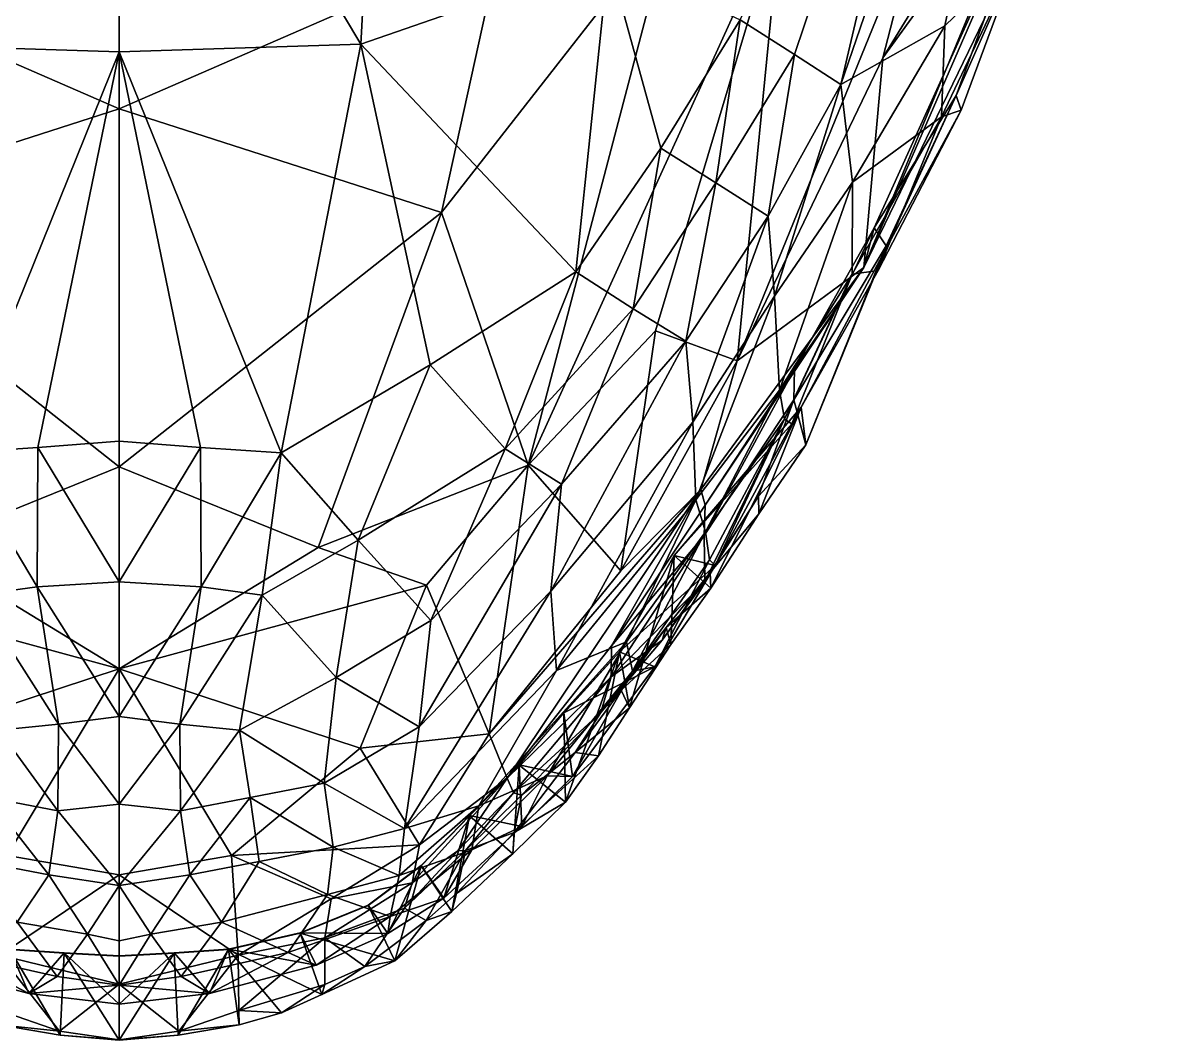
# Model space of a CAD drawing. Extents: x -2.24 to 2.24, y -3.24 to 6.35.
# Drawn here: x -0.051 to 0.553, y -3.238 to -2.703 of the extents above; entities that cross this region are included whole.
import ezdxf

# ---------------------------------------------------------------- set-up
doc = ezdxf.new("R2010")
doc.units = 0
doc.layers.add('ORCA$LWO', color=1, linetype='CONTINUOUS')

msp = doc.modelspace()

# ---------------------------------------------------------------- linework, layer by layer
at = {"layer": 'ORCA$LWO'}
for points in [[(0.4346, -2.7043, -0.23513), (0.37976, -2.73518, -0.31547), (0.50188, -2.37912, -0.35097)], [(0.37976, -2.73518, -0.31547), (0.44814, -2.44442, -0.40694), (0.50188, -2.37912, -0.35097)], [(0.50188, -2.37912, -0.35097), (0.47361, -2.66658, -0.14872), (0.4346, -2.7043, -0.23513)], [(0.35546, -2.71929, -0.35483), (0.32684, -2.70112, -0.39047), (0.44814, -2.44442, -0.40694)], [(0.44814, -2.44442, -0.40694), (0.37976, -2.73518, -0.31547), (0.35546, -2.71929, -0.35483)], [(0.40192, -2.72112, 0.22547), (0.55312, -2.47419, 0.17102), (0.42234, -2.6422, 0.31638)], [(0.55312, -2.47419, 0.17102), (0.40192, -2.72112, 0.22547), (0.48566, -2.60541, 0.13248)], [(0, -2.50097, -0.55195), (-0.12712, -2.71388, -0.4677), (-0.13849, -2.50725, -0.53323)], [(0, -2.71797, -0.48693), (-0.12712, -2.71388, -0.4677), (0, -2.50097, -0.55195)], [(0.12712, -2.71388, -0.4677), (0, -2.71797, -0.48693), (0, -2.50097, -0.55195)], [(0.12712, -2.71388, -0.4677), (0, -2.50097, -0.55195), (0.13849, -2.50725, -0.53323)], [(0.13849, -2.50725, -0.53323), (0.2576, -2.6687, -0.44587), (0.12712, -2.71388, -0.4677)], [(0.39187, -2.83146, 0.09574), (0.39743, -2.81047, -0.02692), (0.49129, -2.60311, -0.06521)], [(0.39187, -2.83146, 0.09574), (0.49129, -2.60311, -0.06521), (0.45521, -2.70068, 0.07876)], [(0.45521, -2.70068, 0.07876), (0.48566, -2.60541, 0.13248), (0.39187, -2.83146, 0.09574)], [(0.39187, -2.83146, 0.09574), (0.48566, -2.60541, 0.13248), (0.40192, -2.72112, 0.22547)], [(0.49129, -2.60311, -0.06521), (0.39743, -2.81047, -0.02692), (0.44061, -2.74093, -0.11019)], [(0.44061, -2.74093, -0.11019), (0.47361, -2.66658, -0.14872), (0.49129, -2.60311, -0.06521)], [(0, -2.62248, 0.56976), (-0.2009, -2.66042, 0.52858), (0, -2.74793, 0.49838)], [(0.2009, -2.66042, 0.52858), (0, -2.62248, 0.56976), (0, -2.74793, 0.49838)], [(0.29087, -2.64739, 0.49779), (0.21522, -2.93555, 0.27723), (0.34859, -2.64287, 0.45155)], [(0.34859, -2.64287, 0.45155), (0.21522, -2.93555, 0.27723), (0.28234, -2.86469, 0.28048)], [(0.28234, -2.86469, 0.28048), (0.32523, -2.88064, 0.18639), (0.34859, -2.64287, 0.45155)], [(0.32523, -2.88064, 0.18639), (0.40192, -2.72112, 0.22547), (0.42234, -2.6422, 0.31638)], [(0.32523, -2.88064, 0.18639), (0.42234, -2.6422, 0.31638), (0.34859, -2.64287, 0.45155)], [(0.29087, -2.64739, 0.49779), (0.16967, -2.8024, 0.44132), (0.21522, -2.93555, 0.27723)], [(0.2009, -2.66042, 0.52858), (0.16967, -2.8024, 0.44132), (0.29087, -2.64739, 0.49779)], [(-0.2009, -2.66042, 0.52858), (-0.16967, -2.8024, 0.44132), (0, -2.74793, 0.49838)], [(0.16967, -2.8024, 0.44132), (0.2009, -2.66042, 0.52858), (0, -2.74793, 0.49838)], [(0.2576, -2.6687, -0.44587), (0.24035, -2.83377, -0.3737), (0.12712, -2.71388, -0.4677)], [(0.28502, -2.76866, -0.38428), (0.24035, -2.83377, -0.3737), (0.2576, -2.6687, -0.44587)], [(0.2576, -2.6687, -0.44587), (0.32684, -2.70112, -0.39047), (0.28502, -2.76866, -0.38428)], [(0.44322, -2.74859, -0.13717), (0.43287, -2.75214, -0.17948), (0.47361, -2.66658, -0.14872)], [(0.43287, -2.75214, -0.17948), (0.4346, -2.7043, -0.23513), (0.47361, -2.66658, -0.14872)], [(0.44061, -2.74093, -0.11019), (0.44322, -2.74859, -0.13717), (0.47361, -2.66658, -0.14872)], [(0.31407, -2.78684, -0.35278), (0.28502, -2.76866, -0.38428), (0.32684, -2.70112, -0.39047)], [(0.35546, -2.71929, -0.35483), (0.31407, -2.78684, -0.35278), (0.32684, -2.70112, -0.39047)], [(0.4346, -2.7043, -0.23513), (0.38591, -2.78654, -0.2635), (0.37976, -2.73518, -0.31547)], [(0.38591, -2.78654, -0.2635), (0.4346, -2.7043, -0.23513), (0.43287, -2.75214, -0.17948)], [(-0.08524, -2.92899, -0.37925), (-0.12712, -2.71388, -0.4677), (0, -2.71797, -0.48693)], [(0.12712, -2.71388, -0.4677), (0.08524, -2.92899, -0.37925), (0, -2.71797, -0.48693)], [(0.16369, -2.88262, -0.37871), (0.08524, -2.92899, -0.37925), (0.12712, -2.71388, -0.4677)], [(0.12712, -2.71388, -0.4677), (0.24035, -2.83377, -0.3737), (0.16369, -2.88262, -0.37871)], [(-0.08524, -2.92899, -0.37925), (0, -2.71797, -0.48693), (-0.04274, -2.92619, -0.39178)], [(0, -2.92291, -0.40341), (-0.04274, -2.92619, -0.39178), (0, -2.71797, -0.48693)], [(0, -2.71797, -0.48693), (0.08524, -2.92899, -0.37925), (0.04274, -2.92619, -0.39178)], [(0.04274, -2.92619, -0.39178), (0, -2.92291, -0.40341), (0, -2.71797, -0.48693)], [(0.34159, -2.80439, -0.31575), (0.31407, -2.78684, -0.35278), (0.35546, -2.71929, -0.35483)], [(0.39187, -2.83146, 0.09574), (0.40192, -2.72112, 0.22547), (0.32523, -2.88064, 0.18639)], [(0.34159, -2.80439, -0.31575), (0.35546, -2.71929, -0.35483), (0.37976, -2.73518, -0.31547)], [(0.345, -2.84653, -0.27609), (0.34159, -2.80439, -0.31575), (0.37976, -2.73518, -0.31547)], [(0.38591, -2.78654, -0.2635), (0.345, -2.84653, -0.27609), (0.37976, -2.73518, -0.31547)], [(0.40378, -2.82002, -0.07606), (0.44061, -2.74093, -0.11019), (0.39743, -2.81047, -0.02692)], [(0.40302, -2.82264, -0.11434), (0.44322, -2.74859, -0.13717), (0.44061, -2.74093, -0.11019)], [(0.40378, -2.82002, -0.07606), (0.40302, -2.82264, -0.11434), (0.44061, -2.74093, -0.11019)], [(0, -2.93644, 0.36547), (0, -2.74793, 0.49838), (-0.16967, -2.8024, 0.44132)], [(0, -2.74793, 0.49838), (0, -2.93644, 0.36547), (0.16967, -2.8024, 0.44132)], [(0.43287, -2.75214, -0.17948), (0.39942, -2.83301, -0.16741), (0.3858, -2.83488, -0.20869)], [(0.38591, -2.78654, -0.2635), (0.43287, -2.75214, -0.17948), (0.3858, -2.83488, -0.20869)], [(0.39942, -2.83301, -0.16741), (0.44322, -2.74859, -0.13717), (0.40302, -2.82264, -0.11434)], [(0.39942, -2.83301, -0.16741), (0.43287, -2.75214, -0.17948), (0.44322, -2.74859, -0.13717)], [(0.28502, -2.76866, -0.38428), (0.27055, -2.85323, -0.34452), (0.24035, -2.83377, -0.3737)], [(0.27055, -2.85323, -0.34452), (0.28502, -2.76866, -0.38428), (0.31407, -2.78684, -0.35278)], [(0.27055, -2.85323, -0.34452), (0.31407, -2.78684, -0.35278), (0.29817, -2.87017, -0.31142)], [(0.31407, -2.78684, -0.35278), (0.34159, -2.80439, -0.31575), (0.29817, -2.87017, -0.31142)], [(0.34747, -2.89604, -0.2219), (0.345, -2.84653, -0.27609), (0.38591, -2.78654, -0.2635)], [(0.34747, -2.89604, -0.2219), (0.38591, -2.78654, -0.2635), (0.3858, -2.83488, -0.20869)], [(0, -2.93644, 0.36547), (-0.16967, -2.8024, 0.44132), (-0.10473, -2.97877, 0.31018)], [(0.16967, -2.8024, 0.44132), (0, -2.93644, 0.36547), (0.10473, -2.97877, 0.31018)], [(0.10473, -2.97877, 0.31018), (0.21522, -2.93555, 0.27723), (0.16967, -2.8024, 0.44132)], [(0.34159, -2.80439, -0.31575), (0.302, -2.91288, -0.27282), (0.29817, -2.87017, -0.31142)], [(0.302, -2.91288, -0.27282), (0.34159, -2.80439, -0.31575), (0.345, -2.84653, -0.27609)], [(0.35506, -2.90105, -0.03012), (0.40378, -2.82002, -0.07606), (0.39743, -2.81047, -0.02692)], [(0.35548, -2.88492, -0.00067), (0.35506, -2.90105, -0.03012), (0.39743, -2.81047, -0.02692)], [(0.35548, -2.88492, -0.00067), (0.39743, -2.81047, -0.02692), (0.39187, -2.83146, 0.09574)], [(0.35506, -2.90105, -0.03012), (0.36146, -2.92484, -0.07998), (0.40378, -2.82002, -0.07606)], [(0.359, -2.90498, -0.11729), (0.39942, -2.83301, -0.16741), (0.40302, -2.82264, -0.11434)], [(0.36146, -2.92484, -0.07998), (0.359, -2.90498, -0.11729), (0.40302, -2.82264, -0.11434)], [(0.40378, -2.82002, -0.07606), (0.36146, -2.92484, -0.07998), (0.40302, -2.82264, -0.11434)], [(0.39187, -2.83146, 0.09574), (0.32523, -2.88064, 0.18639), (0.30614, -2.94832, 0.09756)], [(0.39187, -2.83146, 0.09574), (0.30614, -2.94832, 0.09756), (0.3085, -2.95651, 0.02491)], [(0.39187, -2.83146, 0.09574), (0.3085, -2.95651, 0.02491), (0.35548, -2.88492, -0.00067)], [(0.20319, -2.92683, -0.33439), (0.16369, -2.88262, -0.37871), (0.24035, -2.83377, -0.3737)], [(0.27055, -2.85323, -0.34452), (0.20319, -2.92683, -0.33439), (0.24035, -2.83377, -0.3737)], [(0.35019, -2.91127, -0.19418), (0.34747, -2.89604, -0.2219), (0.3858, -2.83488, -0.20869)], [(0.35396, -2.91365, -0.15968), (0.35019, -2.91127, -0.19418), (0.3858, -2.83488, -0.20869)], [(0.39942, -2.83301, -0.16741), (0.35396, -2.91365, -0.15968), (0.3858, -2.83488, -0.20869)], [(0.39942, -2.83301, -0.16741), (0.359, -2.90498, -0.11729), (0.35396, -2.91365, -0.15968)], [(0.302, -2.91288, -0.27282), (0.345, -2.84653, -0.27609), (0.30356, -2.95373, -0.23208)], [(0.345, -2.84653, -0.27609), (0.34747, -2.89604, -0.2219), (0.30356, -2.95373, -0.23208)], [(0.23275, -2.94551, -0.30351), (0.20319, -2.92683, -0.33439), (0.27055, -2.85323, -0.34452)], [(0.23275, -2.94551, -0.30351), (0.27055, -2.85323, -0.34452), (0.29817, -2.87017, -0.31142)], [(0.21522, -2.93555, 0.27723), (0.26398, -2.99116, 0.15244), (0.28234, -2.86469, 0.28048)], [(0.28234, -2.86469, 0.28048), (0.26398, -2.99116, 0.15244), (0.32523, -2.88064, 0.18639)], [(0.302, -2.91288, -0.27282), (0.22726, -3.00179, -0.26261), (0.29817, -2.87017, -0.31142)], [(0.22726, -3.00179, -0.26261), (0.23275, -2.94551, -0.30351), (0.29817, -2.87017, -0.31142)], [(0.16369, -2.88262, -0.37871), (0.1258, -2.97495, -0.338), (0.08524, -2.92899, -0.37925)], [(0.1258, -2.97495, -0.338), (0.16369, -2.88262, -0.37871), (0.20319, -2.92683, -0.33439)], [(0.32523, -2.88064, 0.18639), (0.26398, -2.99116, 0.15244), (0.30614, -2.94832, 0.09756)], [(0.30793, -2.97256, 0.00051), (0.35548, -2.88492, -0.00067), (0.3085, -2.95651, 0.02491)], [(0.30793, -2.97256, 0.00051), (0.35506, -2.90105, -0.03012), (0.35548, -2.88492, -0.00067)], [(0.34747, -2.89604, -0.2219), (0.30865, -2.97059, -0.20603), (0.30356, -2.95373, -0.23208)], [(0.35019, -2.91127, -0.19418), (0.30865, -2.97059, -0.20603), (0.34747, -2.89604, -0.2219)], [(0.35506, -2.90105, -0.03012), (0.30793, -2.97256, 0.00051), (0.30817, -2.99678, -0.02276)], [(0.35506, -2.90105, -0.03012), (0.30817, -2.99678, -0.02276), (0.3365, -2.95178, -0.059)], [(0.3365, -2.95178, -0.059), (0.36146, -2.92484, -0.07998), (0.35506, -2.90105, -0.03012)], [(0.35396, -2.91365, -0.15968), (0.359, -2.90498, -0.11729), (0.29211, -2.9831, -0.11063)], [(0.359, -2.90498, -0.11729), (0.31139, -3.00019, -0.07601), (0.29211, -2.9831, -0.11063)], [(0.33666, -2.96105, -0.07865), (0.31139, -3.00019, -0.07601), (0.359, -2.90498, -0.11729)], [(0.359, -2.90498, -0.11729), (0.36146, -2.92484, -0.07998), (0.33666, -2.96105, -0.07865)], [(0.23022, -3.04357, -0.2223), (0.22726, -3.00179, -0.26261), (0.302, -2.91288, -0.27282)], [(0.23022, -3.04357, -0.2223), (0.302, -2.91288, -0.27282), (0.30356, -2.95373, -0.23208)], [(0.31367, -2.98824, -0.14487), (0.35396, -2.91365, -0.15968), (0.29211, -2.9831, -0.11063)], [(0.30865, -2.97059, -0.20603), (0.35019, -2.91127, -0.19418), (0.31063, -2.98538, -0.17852)], [(0.35019, -2.91127, -0.19418), (0.31367, -2.98824, -0.14487), (0.31063, -2.98538, -0.17852)], [(0.35019, -2.91127, -0.19418), (0.35396, -2.91365, -0.15968), (0.31367, -2.98824, -0.14487)], [(-0.04274, -2.92619, -0.39178), (-0.04318, -2.99952, -0.35214), (-0.08524, -2.92899, -0.37925)], [(-0.04274, -2.92619, -0.39178), (0, -2.99681, -0.36487), (-0.04318, -2.99952, -0.35214)], [(0, -2.99681, -0.36487), (-0.04274, -2.92619, -0.39178), (0, -2.92291, -0.40341)], [(0.04274, -2.92619, -0.39178), (0, -2.99681, -0.36487), (0, -2.92291, -0.40341)], [(0, -2.99681, -0.36487), (0.04274, -2.92619, -0.39178), (0.04318, -2.99952, -0.35214)], [(0.04318, -2.99952, -0.35214), (0.04274, -2.92619, -0.39178), (0.08524, -2.92899, -0.37925)], [(0.1258, -2.97495, -0.338), (0.20319, -2.92683, -0.33439), (0.16395, -3.01728, -0.29096)], [(0.20319, -2.92683, -0.33439), (0.23275, -2.94551, -0.30351), (0.16395, -3.01728, -0.29096)], [(0.3365, -2.95178, -0.059), (0.33666, -2.96105, -0.07865), (0.36146, -2.92484, -0.07998)], [(-0.04318, -2.99952, -0.35214), (-0.07531, -3.00384, -0.34037), (-0.08524, -2.92899, -0.37925)], [(0.07531, -3.00384, -0.34037), (0.04318, -2.99952, -0.35214), (0.08524, -2.92899, -0.37925)], [(0.1258, -2.97495, -0.338), (0.07531, -3.00384, -0.34037), (0.08524, -2.92899, -0.37925)], [(0, -3.04271, 0.26304), (0, -2.93644, 0.36547), (-0.10473, -2.97877, 0.31018)], [(0, -2.93644, 0.36547), (0, -3.04271, 0.26304), (0.10473, -2.97877, 0.31018)], [(0.21522, -2.93555, 0.27723), (0.10473, -2.97877, 0.31018), (0.16168, -2.99872, 0.26653)], [(0.21522, -2.93555, 0.27723), (0.16168, -2.99872, 0.26653), (0.1948, -3.07684, 0.10308)], [(0.26398, -2.99116, 0.15244), (0.21522, -2.93555, 0.27723), (0.1948, -3.07684, 0.10308)], [(0.23275, -2.94551, -0.30351), (0.15787, -3.07315, -0.24986), (0.16395, -3.01728, -0.29096)], [(0.22726, -3.00179, -0.26261), (0.15787, -3.07315, -0.24986), (0.23275, -2.94551, -0.30351)], [(0.30614, -2.94832, 0.09756), (0.1948, -3.07684, 0.10308), (0.20422, -3.10031, 0.03789)], [(0.1948, -3.07684, 0.10308), (0.30614, -2.94832, 0.09756), (0.26398, -2.99116, 0.15244)], [(0.30614, -2.94832, 0.09756), (0.20422, -3.10031, 0.03789), (0.25917, -3.03058, 0.03216)], [(0.25917, -3.03058, 0.03216), (0.3085, -2.95651, 0.02491), (0.30614, -2.94832, 0.09756)], [(0.31111, -2.992, -0.05489), (0.3365, -2.95178, -0.059), (0.30817, -2.99678, -0.02276)], [(0.31111, -2.992, -0.05489), (0.33666, -2.96105, -0.07865), (0.3365, -2.95178, -0.059)], [(0.26695, -3.02854, -0.19916), (0.23022, -3.04357, -0.2223), (0.30356, -2.95373, -0.23208)], [(0.25917, -3.03058, 0.03216), (0.30793, -2.97256, 0.00051), (0.3085, -2.95651, 0.02491)], [(0.30865, -2.97059, -0.20603), (0.26695, -3.02854, -0.19916), (0.30356, -2.95373, -0.23208)], [(0.33666, -2.96105, -0.07865), (0.31111, -2.992, -0.05489), (0.31139, -3.00019, -0.07601)], [(0.30865, -2.97059, -0.20603), (0.27015, -3.04391, -0.17161), (0.26695, -3.02854, -0.19916)], [(0.27015, -3.04391, -0.17161), (0.30865, -2.97059, -0.20603), (0.31063, -2.98538, -0.17852)], [(0.11428, -3.04715, -0.29474), (0.07531, -3.00384, -0.34037), (0.1258, -2.97495, -0.338)], [(0.11428, -3.04715, -0.29474), (0.1258, -2.97495, -0.338), (0.16395, -3.01728, -0.29096)], [(0.30793, -2.97256, 0.00051), (0.25901, -3.04689, 0.00261), (0.30817, -2.99678, -0.02276)], [(0.30793, -2.97256, 0.00051), (0.25917, -3.03058, 0.03216), (0.25901, -3.04689, 0.00261)], [(0, -3.04271, 0.26304), (-0.10473, -2.97877, 0.31018), (-0.16168, -2.99872, 0.26653)], [(0.10473, -2.97877, 0.31018), (0, -3.04271, 0.26304), (0.16168, -2.99872, 0.26653)], [(0.26337, -3.03366, -0.10742), (0.31367, -2.98824, -0.14487), (0.29211, -2.9831, -0.11063)], [(0.26867, -3.06318, -0.08339), (0.26337, -3.03379, -0.10966), (0.29211, -2.9831, -0.11063)], [(0.31367, -2.98824, -0.14487), (0.26337, -3.03366, -0.10742), (0.2819, -3.04167, -0.14276)], [(0.29037, -3.02983, -0.08112), (0.26867, -3.06318, -0.08339), (0.29211, -2.9831, -0.11063)], [(0.2819, -3.04167, -0.14276), (0.27015, -3.04391, -0.17161), (0.31063, -2.98538, -0.17852)], [(0.31367, -2.98824, -0.14487), (0.2819, -3.04167, -0.14276), (0.31063, -2.98538, -0.17852)], [(0.31139, -3.00019, -0.07601), (0.29037, -3.02983, -0.08112), (0.29211, -2.9831, -0.11063)], [(0.28571, -3.02752, -0.02249), (0.31111, -2.992, -0.05489), (0.30817, -2.99678, -0.02276)], [(0.28571, -3.02752, -0.02249), (0.28789, -3.02089, -0.06108), (0.31111, -2.992, -0.05489)], [(0.31111, -2.992, -0.05489), (0.28789, -3.02089, -0.06108), (0.31139, -3.00019, -0.07601)], [(0, -3.04271, 0.26304), (-0.16168, -2.99872, 0.26653), (-0.12688, -3.0844, 0.17589)], [(-0.04318, -2.99952, -0.35214), (-0.03188, -3.07182, -0.30914), (-0.07531, -3.00384, -0.34037)], [(-0.04318, -2.99952, -0.35214), (0, -2.99681, -0.36487), (0, -3.06775, -0.32124)], [(-0.03188, -3.07182, -0.30914), (-0.04318, -2.99952, -0.35214), (0, -3.06775, -0.32124)], [(0, -2.99681, -0.36487), (0.04318, -2.99952, -0.35214), (0, -3.06775, -0.32124)], [(0.16168, -2.99872, 0.26653), (0, -3.04271, 0.26304), (0.12688, -3.0844, 0.17589)], [(0.04318, -2.99952, -0.35214), (0.03188, -3.07182, -0.30914), (0, -3.06775, -0.32124)], [(0.03188, -3.07182, -0.30914), (0.04318, -2.99952, -0.35214), (0.07531, -3.00384, -0.34037)], [(0.12688, -3.0844, 0.17589), (0.1948, -3.07684, 0.10308), (0.16168, -2.99872, 0.26653)], [(0.28571, -3.02752, -0.02249), (0.30817, -2.99678, -0.02276), (0.25901, -3.04689, 0.00261)], [(0.28789, -3.02089, -0.06108), (0.29037, -3.02983, -0.08112), (0.31139, -3.00019, -0.07601)], [(-0.07531, -3.00384, -0.34037), (-0.03188, -3.07182, -0.30914), (-0.06338, -3.07503, -0.2959)], [(0.03188, -3.07182, -0.30914), (0.07531, -3.00384, -0.34037), (0.06338, -3.07503, -0.2959)], [(0.07531, -3.00384, -0.34037), (0.11428, -3.04715, -0.29474), (0.06338, -3.07503, -0.2959)], [(0.22726, -3.00179, -0.26261), (0.23022, -3.04357, -0.2223), (0.15009, -3.12674, -0.20604)], [(0.15787, -3.07315, -0.24986), (0.22726, -3.00179, -0.26261), (0.15009, -3.12674, -0.20604)], [(0.15787, -3.07315, -0.24986), (0.11428, -3.04715, -0.29474), (0.16395, -3.01728, -0.29096)], [(0.28789, -3.02089, -0.06108), (0.28571, -3.02752, -0.02249), (0.25343, -3.06572, -0.02096)], [(0.26414, -3.05388, -0.06312), (0.28789, -3.02089, -0.06108), (0.25343, -3.06572, -0.02096)], [(0.28789, -3.02089, -0.06108), (0.26414, -3.05388, -0.06312), (0.29037, -3.02983, -0.08112)], [(0.18937, -3.11479, -0.18598), (0.26695, -3.02854, -0.19916), (0.2252, -3.09899, -0.16315)], [(0.18937, -3.11479, -0.18598), (0.23022, -3.04357, -0.2223), (0.26695, -3.02854, -0.19916)], [(0.25901, -3.04689, 0.00261), (0.25917, -3.03058, 0.03216), (0.20422, -3.10031, 0.03789)], [(0.26695, -3.02854, -0.19916), (0.27015, -3.04391, -0.17161), (0.2252, -3.09899, -0.16315)], [(0.25901, -3.04689, 0.00261), (0.25343, -3.06572, -0.02096), (0.28571, -3.02752, -0.02249)], [(0.29037, -3.02983, -0.08112), (0.26414, -3.05388, -0.06312), (0.26867, -3.06318, -0.08339)], [(0.2819, -3.04167, -0.14276), (0.26337, -3.03366, -0.10742), (0.23406, -3.06579, -0.10712)], [(0.26337, -3.03379, -0.10966), (0.23494, -3.11279, -0.0875), (0.23406, -3.06593, -0.10992)], [(0.25237, -3.08848, -0.0837), (0.23494, -3.11279, -0.0875), (0.26337, -3.03379, -0.10966)], [(0.26867, -3.06318, -0.08339), (0.25237, -3.08848, -0.0837), (0.26337, -3.03379, -0.10966)], [(-0.05904, -3.141, 0.12515), (0, -3.04271, 0.26304), (-0.12688, -3.0844, 0.17589)], [(0, -3.04271, 0.26304), (-0.05904, -3.141, 0.12515), (0, -3.15115, 0.1189)], [(0, -3.04271, 0.26304), (0.05904, -3.141, 0.12515), (0.12688, -3.0844, 0.17589)], [(0.05904, -3.141, 0.12515), (0, -3.04271, 0.26304), (0, -3.15115, 0.1189)], [(0.23864, -3.09928, -0.13693), (0.2819, -3.04167, -0.14276), (0.23406, -3.06579, -0.10712)], [(0.27015, -3.04391, -0.17161), (0.2819, -3.04167, -0.14276), (0.23864, -3.09928, -0.13693)], [(0.11428, -3.04715, -0.29474), (0.10796, -3.10279, -0.25318), (0.06338, -3.07503, -0.2959)], [(0.10796, -3.10279, -0.25318), (0.11428, -3.04715, -0.29474), (0.15787, -3.07315, -0.24986)], [(0.23022, -3.04357, -0.2223), (0.18937, -3.11479, -0.18598), (0.15009, -3.12674, -0.20604)], [(0.20752, -3.10802, -0.00415), (0.25901, -3.04689, 0.00261), (0.20422, -3.10031, 0.03789)], [(0.20752, -3.10802, -0.00415), (0.25343, -3.06572, -0.02096), (0.25901, -3.04689, 0.00261)], [(0.27015, -3.04391, -0.17161), (0.23864, -3.09928, -0.13693), (0.2252, -3.09899, -0.16315)], [(0.26414, -3.05388, -0.06312), (0.23992, -3.08678, -0.06683), (0.26867, -3.06318, -0.08339)], [(0.23992, -3.08678, -0.06683), (0.26414, -3.05388, -0.06312), (0.25343, -3.06572, -0.02096)], [(0.20752, -3.10802, -0.00415), (0.21178, -3.10909, -0.0326), (0.25343, -3.06572, -0.02096)], [(0.21057, -3.09325, -0.10494), (0.23864, -3.09928, -0.13693), (0.23406, -3.06579, -0.10712)], [(0.23494, -3.11279, -0.0875), (0.21057, -3.09342, -0.10822), (0.23406, -3.06593, -0.10992)], [(0.23992, -3.08678, -0.06683), (0.25343, -3.06572, -0.02096), (0.21178, -3.10909, -0.0326)], [(0.23992, -3.08678, -0.06683), (0.25237, -3.08848, -0.0837), (0.26867, -3.06318, -0.08339)], [(-0.03188, -3.07182, -0.30914), (-0.03225, -3.11736, -0.27031), (-0.06338, -3.07503, -0.2959)], [(0, -3.11395, -0.28338), (-0.03225, -3.11736, -0.27031), (-0.03188, -3.07182, -0.30914)], [(0, -3.11395, -0.28338), (-0.03188, -3.07182, -0.30914), (0, -3.06775, -0.32124)], [(0.03188, -3.07182, -0.30914), (0, -3.11395, -0.28338), (0, -3.06775, -0.32124)], [(0.03225, -3.11736, -0.27031), (0, -3.11395, -0.28338), (0.03188, -3.07182, -0.30914)], [(0.03225, -3.11736, -0.27031), (0.03188, -3.07182, -0.30914), (0.06338, -3.07503, -0.2959)], [(0.10796, -3.10279, -0.25318), (0.15787, -3.07315, -0.24986), (0.15009, -3.12674, -0.20604)], [(-0.03225, -3.11736, -0.27031), (-0.06895, -3.11046, -0.26354), (-0.06338, -3.07503, -0.2959)], [(0.06895, -3.11046, -0.26354), (0.03225, -3.11736, -0.27031), (0.06338, -3.07503, -0.2959)], [(0.10796, -3.10279, -0.25318), (0.06895, -3.11046, -0.26354), (0.06338, -3.07503, -0.2959)], [(0.1948, -3.07684, 0.10308), (0.12688, -3.0844, 0.17589), (0.15811, -3.13538, 0.04554)], [(0.15811, -3.13538, 0.04554), (0.20422, -3.10031, 0.03789), (0.1948, -3.07684, 0.10308)], [(0.15811, -3.13538, 0.04554), (0.12688, -3.0844, 0.17589), (0.05904, -3.141, 0.12515)], [(0.20796, -3.12879, -0.06764), (0.23992, -3.08678, -0.06683), (0.21178, -3.10909, -0.0326)], [(0.20796, -3.12879, -0.06764), (0.25237, -3.08848, -0.0837), (0.23992, -3.08678, -0.06683)], [(0.25237, -3.08848, -0.0837), (0.20796, -3.12879, -0.06764), (0.23494, -3.11279, -0.0875)], [(0.21185, -3.12562, -0.1349), (0.21057, -3.09325, -0.10494), (0.18431, -3.11991, -0.10384)], [(0.21057, -3.09342, -0.10822), (0.20719, -3.14002, -0.09119), (0.18431, -3.12009, -0.10758)], [(0.21057, -3.09342, -0.10822), (0.23494, -3.11279, -0.0875), (0.20719, -3.14002, -0.09119)], [(0.23864, -3.09928, -0.13693), (0.21057, -3.09325, -0.10494), (0.21185, -3.12562, -0.1349)], [(0.06895, -3.11046, -0.26354), (0.10796, -3.10279, -0.25318), (0.11258, -3.13659, -0.2188)], [(0.11258, -3.13659, -0.2188), (0.10796, -3.10279, -0.25318), (0.15009, -3.12674, -0.20604)], [(0.15425, -3.15526, 0.00058), (0.20422, -3.10031, 0.03789), (0.15811, -3.13538, 0.04554)], [(0.20422, -3.10031, 0.03789), (0.15425, -3.15526, 0.00058), (0.17832, -3.13855, -0.00306)], [(0.17832, -3.13855, -0.00306), (0.20752, -3.10802, -0.00415), (0.20422, -3.10031, 0.03789)], [(0.21185, -3.12562, -0.1349), (0.18559, -3.13803, -0.16243), (0.2252, -3.09899, -0.16315)], [(0.18559, -3.13803, -0.16243), (0.18937, -3.11479, -0.18598), (0.2252, -3.09899, -0.16315)], [(0.23864, -3.09928, -0.13693), (0.21185, -3.12562, -0.1349), (0.2252, -3.09899, -0.16315)], [(0.17832, -3.13855, -0.00306), (0.18227, -3.1383, -0.03364), (0.20752, -3.10802, -0.00415)], [(0.18227, -3.1383, -0.03364), (0.21178, -3.10909, -0.0326), (0.20752, -3.10802, -0.00415)], [(0.18227, -3.1383, -0.03364), (0.20796, -3.12879, -0.06764), (0.21178, -3.10909, -0.0326)], [(-0.06895, -3.11046, -0.26354), (-0.0371, -3.15115, -0.23602), (-0.07368, -3.14409, -0.22916)], [(-0.03225, -3.11736, -0.27031), (-0.0371, -3.15115, -0.23602), (-0.06895, -3.11046, -0.26354)], [(-0.03225, -3.11736, -0.27031), (0, -3.11395, -0.28338), (0, -3.15674, -0.24144)], [(0, -3.11395, -0.28338), (0.03225, -3.11736, -0.27031), (0, -3.15674, -0.24144)], [(0.0371, -3.15115, -0.23602), (0.03225, -3.11736, -0.27031), (0.06895, -3.11046, -0.26354)], [(0.0371, -3.15115, -0.23602), (0.06895, -3.11046, -0.26354), (0.07368, -3.14409, -0.22916)], [(0.06895, -3.11046, -0.26354), (0.11258, -3.13659, -0.2188), (0.07368, -3.14409, -0.22916)], [(0.18937, -3.11479, -0.18598), (0.14739, -3.15137, -0.18373), (0.15009, -3.12674, -0.20604)], [(0.18559, -3.13803, -0.16243), (0.14739, -3.15137, -0.18373), (0.18937, -3.11479, -0.18598)], [(0.20796, -3.12879, -0.06764), (0.20719, -3.14002, -0.09119), (0.23494, -3.11279, -0.0875)], [(-0.0371, -3.15115, -0.23602), (-0.03225, -3.11736, -0.27031), (0, -3.15674, -0.24144)], [(0.03225, -3.11736, -0.27031), (0.0371, -3.15115, -0.23602), (0, -3.15674, -0.24144)], [(0.1589, -3.14618, -0.10415), (0.17087, -3.16338, -0.13356), (0.18431, -3.11991, -0.10384)], [(0.17517, -3.17035, -0.09263), (0.1589, -3.14635, -0.10836), (0.18431, -3.12009, -0.10758)], [(0.17087, -3.16338, -0.13356), (0.21185, -3.12562, -0.1349), (0.18431, -3.11991, -0.10384)], [(0.20719, -3.14002, -0.09119), (0.17517, -3.17035, -0.09263), (0.18431, -3.12009, -0.10758)], [(0.14739, -3.15137, -0.18373), (0.11258, -3.13659, -0.2188), (0.15009, -3.12674, -0.20604)], [(0.18559, -3.13803, -0.16243), (0.21185, -3.12562, -0.1349), (0.17087, -3.16338, -0.13356)], [(0.17763, -3.1609, -0.06797), (0.20796, -3.12879, -0.06764), (0.18227, -3.1383, -0.03364)], [(0.20796, -3.12879, -0.06764), (0.17763, -3.1609, -0.06797), (0.20719, -3.14002, -0.09119)], [(0.11155, -3.1638, 0.02532), (0.15811, -3.13538, 0.04554), (0.05904, -3.141, 0.12515)], [(0.11258, -3.13659, -0.2188), (0.10965, -3.16148, -0.19631), (0.07368, -3.14409, -0.22916)], [(0.10965, -3.16148, -0.19631), (0.11258, -3.13659, -0.2188), (0.14739, -3.15137, -0.18373)], [(0.11155, -3.1638, 0.02532), (0.15425, -3.15526, 0.00058), (0.15811, -3.13538, 0.04554)], [(0.18559, -3.13803, -0.16243), (0.17087, -3.16338, -0.13356), (0.1426, -3.17298, -0.1591)], [(0.14739, -3.15137, -0.18373), (0.18559, -3.13803, -0.16243), (0.1426, -3.17298, -0.1591)], [(0.16155, -3.17514, -0.06639), (0.18227, -3.1383, -0.03364), (0.1501, -3.16859, -0.03591)], [(0.17832, -3.13855, -0.00306), (0.1501, -3.16859, -0.03591), (0.18227, -3.1383, -0.03364)], [(0.17832, -3.13855, -0.00306), (0.15425, -3.15526, 0.00058), (0.1501, -3.16859, -0.03591)], [(0.16155, -3.17514, -0.06639), (0.17763, -3.1609, -0.06797), (0.18227, -3.1383, -0.03364)], [(-0.0371, -3.15115, -0.23602), (-0.05377, -3.17609, -0.20611), (-0.07368, -3.14409, -0.22916)], [(0, -3.15115, 0.1189), (-0.05904, -3.141, 0.12515), (-0.06261, -3.19343, -0.00242)], [(0.05904, -3.141, 0.12515), (0, -3.15115, 0.1189), (0.06261, -3.19343, -0.00242)], [(0.05377, -3.17609, -0.20611), (0.0371, -3.15115, -0.23602), (0.07368, -3.14409, -0.22916)], [(0.10965, -3.16148, -0.19631), (0.05377, -3.17609, -0.20611), (0.07368, -3.14409, -0.22916)], [(0.06261, -3.19343, -0.00242), (0.11155, -3.1638, 0.02532), (0.05904, -3.141, 0.12515)], [(0.20719, -3.14002, -0.09119), (0.17763, -3.1609, -0.06797), (0.17517, -3.17035, -0.09263)], [(-0.06261, -3.19343, -0.00242), (0, -3.20863, 0.00016), (0, -3.15115, 0.1189)], [(-0.0371, -3.15115, -0.23602), (-0.01672, -3.18229, -0.21216), (-0.05377, -3.17609, -0.20611)], [(-0.01672, -3.18229, -0.21216), (-0.0371, -3.15115, -0.23602), (0, -3.15674, -0.24144)], [(0.0371, -3.15115, -0.23602), (0.01672, -3.18229, -0.21216), (0, -3.15674, -0.24144)], [(0, -3.20863, 0.00016), (0.06261, -3.19343, -0.00242), (0, -3.15115, 0.1189)], [(0.01672, -3.18229, -0.21216), (0.0371, -3.15115, -0.23602), (0.05377, -3.17609, -0.20611)], [(0.10965, -3.16148, -0.19631), (0.14739, -3.15137, -0.18373), (0.1426, -3.17298, -0.1591)], [(0.14139, -3.18201, -0.13326), (0.1589, -3.14618, -0.10415), (0.1311, -3.16701, -0.10363)], [(0.1589, -3.14635, -0.10836), (0.14514, -3.19644, -0.09264), (0.1311, -3.16719, -0.1082)], [(0.17087, -3.16338, -0.13356), (0.1589, -3.14618, -0.10415), (0.14139, -3.18201, -0.13326)], [(0.1589, -3.14635, -0.10836), (0.17517, -3.17035, -0.09263), (0.14514, -3.19644, -0.09264)], [(0, -3.1858, -0.21227), (-0.01672, -3.18229, -0.21216), (0, -3.15674, -0.24144)], [(0.01672, -3.18229, -0.21216), (0, -3.1858, -0.21227), (0, -3.15674, -0.24144)], [(0.10826, -3.1843, -0.01554), (0.1501, -3.16859, -0.03591), (0.15425, -3.15526, 0.00058)], [(0.11155, -3.1638, 0.02532), (0.10826, -3.1843, -0.01554), (0.15425, -3.15526, 0.00058)], [(0.08898, -3.19197, -0.1716), (0.05377, -3.17609, -0.20611), (0.10965, -3.16148, -0.19631)], [(0.08898, -3.19197, -0.1716), (0.10965, -3.16148, -0.19631), (0.1426, -3.17298, -0.1591)], [(0.17087, -3.16338, -0.13356), (0.14139, -3.18201, -0.13326), (0.1426, -3.17298, -0.1591)], [(0.17763, -3.1609, -0.06797), (0.16155, -3.17514, -0.06639), (0.17517, -3.17035, -0.09263)], [(0.11155, -3.1638, 0.02532), (0.06261, -3.19343, -0.00242), (0.10826, -3.1843, -0.01554)], [(0.09529, -3.18165, -0.10353), (0.14139, -3.18201, -0.13326), (0.1311, -3.16701, -0.10363)], [(0.14514, -3.19644, -0.09264), (0.09529, -3.18183, -0.10836), (0.1311, -3.16719, -0.1082)], [(0.10826, -3.1843, -0.01554), (0.12931, -3.19927, -0.06641), (0.1501, -3.16859, -0.03591)], [(0.12931, -3.19927, -0.06641), (0.16155, -3.17514, -0.06639), (0.1501, -3.16859, -0.03591)], [(0.10361, -3.19872, -0.13178), (0.08898, -3.19197, -0.1716), (0.1426, -3.17298, -0.1591)], [(0.14139, -3.18201, -0.13326), (0.10361, -3.19872, -0.13178), (0.1426, -3.17298, -0.1591)], [(0.12931, -3.19927, -0.06641), (0.14514, -3.19644, -0.09264), (0.16155, -3.17514, -0.06639)], [(0.16155, -3.17514, -0.06639), (0.14514, -3.19644, -0.09264), (0.17517, -3.17035, -0.09263)], [(-0.08898, -3.19197, -0.1716), (-0.05377, -3.17609, -0.20611), (-0.03265, -3.20469, -0.18035)], [(-0.05377, -3.17609, -0.20611), (-0.01672, -3.18229, -0.21216), (-0.03265, -3.20469, -0.18035)], [(0.01672, -3.18229, -0.21216), (0.05377, -3.17609, -0.20611), (0.03265, -3.20469, -0.18035)], [(0.05377, -3.17609, -0.20611), (0.08898, -3.19197, -0.1716), (0.03265, -3.20469, -0.18035)], [(0.10361, -3.19872, -0.13178), (0.09529, -3.18165, -0.10353), (0.05751, -3.19019, -0.10356)], [(0.09529, -3.18183, -0.10836), (0.10671, -3.21414, -0.09097), (0.05751, -3.19037, -0.10854)], [(0.14139, -3.18201, -0.13326), (0.09529, -3.18165, -0.10353), (0.10361, -3.19872, -0.13178)], [(0.14514, -3.19644, -0.09264), (0.10671, -3.21414, -0.09097), (0.09529, -3.18183, -0.10836)], [(-0.01672, -3.18229, -0.21216), (0, -3.2091, -0.17911), (-0.03265, -3.20469, -0.18035)], [(0, -3.1858, -0.21227), (0, -3.2091, -0.17911), (-0.01672, -3.18229, -0.21216)], [(0, -3.2091, -0.17911), (0.01672, -3.18229, -0.21216), (0.03265, -3.20469, -0.18035)], [(0, -3.2091, -0.17911), (0, -3.1858, -0.21227), (0.01672, -3.18229, -0.21216)], [(0.06298, -3.22252, -0.05237), (0.10826, -3.1843, -0.01554), (0.06261, -3.19343, -0.00242)], [(0.06298, -3.22252, -0.05237), (0.10816, -3.20877, -0.06195), (0.10826, -3.1843, -0.01554)], [(0.10826, -3.1843, -0.01554), (0.10816, -3.20877, -0.06195), (0.12931, -3.19927, -0.06641)], [(-0.10361, -3.19872, -0.13178), (-0.04754, -3.21361, -0.13589), (-0.05751, -3.19019, -0.10356)], [(-0.08898, -3.19197, -0.1716), (-0.04754, -3.21361, -0.13589), (-0.10361, -3.19872, -0.13178)], [(-0.04754, -3.21361, -0.13589), (-0.08898, -3.19197, -0.1716), (-0.03265, -3.20469, -0.18035)], [(-0.03112, -3.23553, -0.08632), (-0.0631, -3.23002, -0.08604), (-0.05751, -3.19037, -0.10854)], [(-0.03145, -3.23345, -0.05181), (-0.06261, -3.19343, -0.00242), (-0.06298, -3.22252, -0.05237)], [(-0.06261, -3.19343, -0.00242), (-0.03145, -3.23345, -0.05181), (0, -3.20863, 0.00016)], [(-0.04754, -3.21361, -0.13589), (-0.02894, -3.19214, -0.10298), (-0.05751, -3.19019, -0.10356)], [(-0.02894, -3.19233, -0.10798), (-0.03112, -3.23553, -0.08632), (-0.05751, -3.19037, -0.10854)], [(0, -3.2191, -0.13527), (-0.02894, -3.19214, -0.10298), (-0.04754, -3.21361, -0.13589)], [(0, -3.23807, -0.08218), (-0.03112, -3.23553, -0.08632), (-0.02894, -3.19233, -0.10798)], [(-0.02894, -3.19214, -0.10298), (0, -3.2191, -0.13527), (0, -3.19371, -0.10236)], [(0, -3.23807, -0.08218), (-0.02894, -3.19233, -0.10798), (0, -3.19391, -0.1074)], [(0, -3.2191, -0.13527), (0.02894, -3.19214, -0.10298), (0, -3.19371, -0.10236)], [(0.02894, -3.19214, -0.10298), (0, -3.2191, -0.13527), (0.04754, -3.21361, -0.13589)], [(0.02894, -3.19233, -0.10798), (0, -3.23807, -0.08218), (0, -3.19391, -0.1074)], [(0.03112, -3.23553, -0.08632), (0, -3.23807, -0.08218), (0.02894, -3.19233, -0.10798)], [(0.03145, -3.23345, -0.05181), (0.06261, -3.19343, -0.00242), (0, -3.20863, 0.00016)], [(0.02894, -3.19214, -0.10298), (0.04754, -3.21361, -0.13589), (0.05751, -3.19019, -0.10356)], [(0.03112, -3.23553, -0.08632), (0.02894, -3.19233, -0.10798), (0.05751, -3.19037, -0.10854)], [(0.0631, -3.23002, -0.08604), (0.03112, -3.23553, -0.08632), (0.05751, -3.19037, -0.10854)], [(0.06261, -3.19343, -0.00242), (0.03145, -3.23345, -0.05181), (0.06298, -3.22252, -0.05237)], [(0.08898, -3.19197, -0.1716), (0.04754, -3.21361, -0.13589), (0.03265, -3.20469, -0.18035)], [(0.04754, -3.21361, -0.13589), (0.10361, -3.19872, -0.13178), (0.05751, -3.19019, -0.10356)], [(0.04754, -3.21361, -0.13589), (0.08898, -3.19197, -0.1716), (0.10361, -3.19872, -0.13178)], [(0.08539, -3.22374, -0.08772), (0.0631, -3.23002, -0.08604), (0.05751, -3.19037, -0.10854)], [(0.10671, -3.21414, -0.09097), (0.08539, -3.22374, -0.08772), (0.05751, -3.19037, -0.10854)], [(0.14514, -3.19644, -0.09264), (0.12931, -3.19927, -0.06641), (0.10671, -3.21414, -0.09097)], [(0.12931, -3.19927, -0.06641), (0.10816, -3.20877, -0.06195), (0.10671, -3.21414, -0.09097)], [(0, -3.2091, -0.17911), (-0.04754, -3.21361, -0.13589), (-0.03265, -3.20469, -0.18035)], [(0.04754, -3.21361, -0.13589), (0, -3.2091, -0.17911), (0.03265, -3.20469, -0.18035)], [(0, -3.2191, -0.13527), (-0.04754, -3.21361, -0.13589), (0, -3.2091, -0.17911)], [(-0.03145, -3.23345, -0.05181), (0, -3.2379, -0.05245), (0, -3.20863, 0.00016)], [(0, -3.2379, -0.05245), (0.03145, -3.23345, -0.05181), (0, -3.20863, 0.00016)], [(0.04754, -3.21361, -0.13589), (0, -3.2191, -0.13527), (0, -3.2091, -0.17911)], [(0.06298, -3.22252, -0.05237), (0.08539, -3.22374, -0.08772), (0.10816, -3.20877, -0.06195)], [(0.10816, -3.20877, -0.06195), (0.08539, -3.22374, -0.08772), (0.10671, -3.21414, -0.09097)], [(-0.03145, -3.23345, -0.05181), (-0.06298, -3.22252, -0.05237), (-0.0631, -3.23002, -0.08604)], [(0.06298, -3.22252, -0.05237), (0.03145, -3.23345, -0.05181), (0.0631, -3.23002, -0.08604)], [(0.08539, -3.22374, -0.08772), (0.06298, -3.22252, -0.05237), (0.0631, -3.23002, -0.08604)], [(-0.03112, -3.23553, -0.08632), (-0.03145, -3.23345, -0.05181), (-0.0631, -3.23002, -0.08604)], [(0.03145, -3.23345, -0.05181), (0.03112, -3.23553, -0.08632), (0.0631, -3.23002, -0.08604)], [(-0.03112, -3.23553, -0.08632), (0, -3.2379, -0.05245), (-0.03145, -3.23345, -0.05181)], [(0, -3.2379, -0.05245), (-0.03112, -3.23553, -0.08632), (0, -3.23807, -0.08218)], [(0, -3.2379, -0.05245), (0.03112, -3.23553, -0.08632), (0.03145, -3.23345, -0.05181)], [(0.03112, -3.23553, -0.08632), (0, -3.2379, -0.05245), (0, -3.23807, -0.08218)]]:
    msp.add_3dface(points, dxfattribs=at)

doc.saveas('drawing.dxf')
